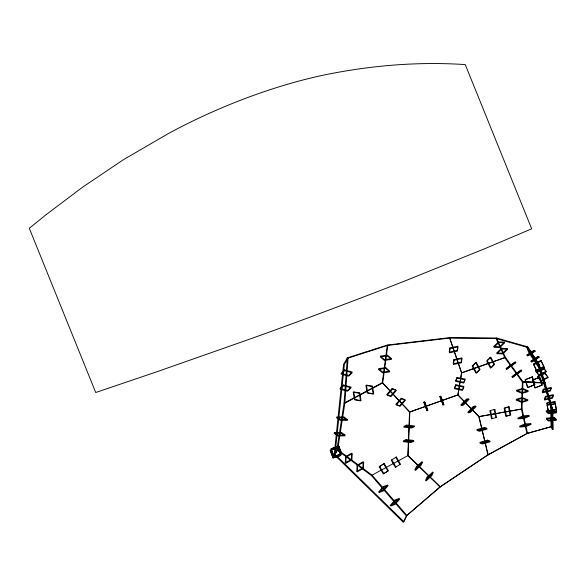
<?xml version="1.0" encoding="UTF-8"?>
<svg xmlns="http://www.w3.org/2000/svg" width="586" height="586" viewBox="0 0 586 586"><rect width="100%" height="100%" fill="white"/><g stroke="black" fill="none" stroke-linecap="round" stroke-linejoin="round"><path stroke-width="0.88" d="M406.852 515.387L440.233 486.717L487.918 454.817L526.895 433.442L521.394 409.101L522.368 382.006L504.861 357.731L495.998 338.466L449.587 338.085L387.778 345.388L348.077 358.105L344.37 364.463L335.046 454.326L403.893 521.73L406.889 515.431L372.029 475.136L337.69 449.616L344.861 403.19L348.084 358.061M496.525 338.012L449.66 337.624L461.673 372.725L457.966 394.825L479.048 416.58L488.175 454.875L527.532 433.362L522.016 408.955L522.998 381.713L505.396 357.314L496.518 338.005L527.429 346.787L539.435 365.122L545.083 382.812L552.81 410.185L553.199 429.663L551.88 426.593L551.485 404.406M440.057 487.054L406.376 515.973L403.315 522.287L334.188 454.604L336.855 449.858L344.07 403.168L347.3 357.856L387.346 345.044L382.262 382.695L409.555 412.002L407.79 455.718L440.057 487.054L488.16 454.817M440.247 486.732L408.09 455.512L409.856 412.046L382.709 382.9L387.778 345.388M487.918 454.817L478.828 416.661L457.849 395.008L461.541 373.004L449.579 338.049M347.293 357.9L343.55 364.36L334.188 454.604L336.855 449.858L371.385 475.524L406.376 515.973M371.385 475.524L408.09 455.512M344.07 403.168L382.262 382.695M344.861 403.19L382.709 382.9M533.619 364.067L541.127 360.58M533.685 364.778L541.193 361.21L544.694 368.762L537.179 372.249L533.678 364.697M544.628 367.971L537.12 371.539L533.612 363.987L541.127 360.5L544.628 368.052M537.179 372.169L544.694 368.682M409.555 412.002L457.966 394.825M409.856 412.046L457.849 395.008M461.673 372.725L505.396 357.314M461.541 373.004L504.861 357.731M526.895 433.442L551.06 426.681L550.672 404.582L538.681 365.496L526.697 347.205L496.005 338.481M527.539 433.362L551.88 426.549M479.048 416.58L522.016 408.955M478.828 416.661L521.394 409.101M546.826 403.241L555.001 401.901M555.44 403.82L547.265 405.168L548.525 413.057L556.7 411.716L555.389 403.608L547.214 404.948L548.474 412.844L556.649 411.504M548.035 410.925L556.217 409.585M387.346 345.059L449.667 337.661M522.368 382.006L544.299 383.09M395.784 457.322L399.938 464.486M391.785 459.885L395.938 467.057M551.06 426.637L552.371 429.685L551.983 410.325L550.672 404.582M552.81 410.185L539.633 367.261L539.435 365.129M551.983 410.317L538.871 367.612L538.681 365.496M494.196 409.526L495.829 417.642M490.555 410.537L492.189 418.653M538.834 365.415L538.761 367.671L528.499 352.105L526.88 347.124L538.834 365.415M539.596 365.049L539.523 367.319L529.195 351.659L527.561 346.641L539.596 365.049M345.608 456.684L345.249 462.933L351.322 459.431L351.688 453.19L345.608 456.684M346.172 457.102L345.813 463.35L351.886 459.849L352.252 453.608L346.172 457.102M357.086 465.218L356.728 471.459L362.8 467.965L363.166 461.717L357.086 465.218M357.65 465.636L357.292 471.877L363.364 468.382L363.73 462.134L357.65 465.636M449.894 347.908L449.191 352.142L457.102 350.45L457.805 346.209L449.894 347.908M450.129 348.597L449.433 352.838L457.344 351.146L458.04 346.905L450.129 348.597M453.886 359.577L453.19 363.818L461.101 362.119L461.797 357.878L453.886 359.577M454.128 360.265L453.425 364.507L461.336 362.815L462.039 358.573L454.128 360.265M543.266 389.221L542.24 392.071L550.151 390.291L551.177 387.441L543.266 389.221M543.493 389.976L542.468 392.825L550.371 391.045L551.404 388.196L543.493 389.976M545.398 396.4L544.372 399.249L552.283 397.469L553.309 394.62L545.398 396.4M545.625 397.154L544.592 400.004L552.503 398.224L553.536 395.374L545.625 397.154M457.051 377.399L455.74 380.614L463.826 382.284L465.138 379.069L457.051 377.399M456.919 378.138L455.615 381.361L463.702 383.032L465.006 379.816L456.919 378.138M455.813 384.746L454.502 387.969L462.588 389.639L463.9 386.423L455.813 384.746M455.688 385.493L454.377 388.708L462.464 390.386L463.775 387.163L455.688 385.493M416.382 466.668L414.771 469.899L420.374 464.837L421.993 461.607L416.382 466.668M416.968 467.24L415.357 470.47L420.968 465.409L422.579 462.178L416.968 467.24M427.121 477.092L425.502 480.322L431.113 475.261L432.724 472.03L427.121 477.092M427.707 477.663L426.088 480.894L431.699 475.832L433.318 472.602L427.707 477.663M337.69 449.616L335.046 454.326L337.69 449.616M392.107 388.489L386.723 394.59L390.503 396.048L395.887 389.946L392.107 388.489M392.613 389.031L387.229 395.132L391.008 396.59L396.392 390.488L392.613 389.031M401.183 398.231L395.799 404.333L399.579 405.79L404.963 399.689L401.183 398.231M401.688 398.773L396.304 404.875L400.084 406.332L405.461 400.231L401.688 398.773M383.303 486.614L378.571 491.969L382.856 490.336L387.588 484.981L383.303 486.614M383.83 487.222L379.098 492.577L383.383 490.943L388.115 485.589L383.83 487.222M394.935 500.063L390.21 505.418L394.488 503.784L399.22 498.43L394.935 500.063M395.462 500.671L390.737 506.026L395.015 504.392L399.747 499.038L395.462 500.671M466.295 399.213L460.721 405.021L462.969 404.501L468.544 398.692L466.295 399.213M466.866 399.798L461.292 405.607L463.533 405.087L469.115 399.278L466.866 399.798M473.305 406.45L467.731 412.258L469.979 411.738L475.554 405.922L473.305 406.45M473.876 407.036L468.302 412.844L470.543 412.324L476.125 406.516L473.876 407.036M475.627 362.529L472.148 366.06L475.949 373.201L479.429 369.663L475.627 362.529M476.279 362.295L472.799 365.832L476.601 372.974L480.081 369.436L476.279 362.295M490.138 357.416L486.658 360.947L490.46 368.089L493.939 364.551L490.138 357.416M490.782 357.182L487.303 360.72L491.112 367.862L494.584 364.324L490.782 357.182M344.663 369.927L341.14 373.333L348.619 375.443L352.142 372.029L344.663 369.927M344.612 370.652L341.089 374.058L348.567 376.168L352.091 372.762L344.612 370.652M343.586 384.987L340.063 388.401L347.542 390.503L351.073 387.097L343.586 384.987M343.535 385.72L340.012 389.126L347.491 391.236L351.021 387.822L343.535 385.72M498.51 341.872L493.668 346.568L499.609 346.78L504.458 342.092L498.51 341.872M498.825 342.561L493.976 347.249L499.924 347.461L504.766 342.773L498.825 342.561M501.47 348.304L496.62 352.992L502.561 353.204L507.41 348.516L501.47 348.304M501.784 348.985L496.935 353.673L502.876 353.885L507.725 349.197L501.784 348.985M509.996 365.466L506.04 368.733L515.438 361.87L509.996 365.466M510.479 366.14L506.524 369.4L515.922 362.536L510.479 366.14M515.841 373.582L511.893 376.842L521.284 369.978L515.841 373.582M516.332 374.249L512.376 377.516L521.774 370.652L516.332 374.249M46.206 214.601L29.3 228.284L95.73 392.51L157.334 371.605L252.354 338.203A237.403 9.354 -20.3 0 0 406.538 280.313L485.655 248.332L531.685 228.818L465.255 64.592C417.789 61.435 370.081 65.507 323.538 75.118A237.403 88.596 -23.9 0 0 169.354 133.007L123.478 159.656L82.707 187.11L46.206 214.601M533.56 350.582L526.755 355.138L528.103 354.926L534.915 350.369L533.56 350.582M534.014 351.27L527.21 355.834L528.557 355.621L535.37 351.065L534.014 351.27M537.56 356.684L530.755 361.247L532.103 361.035L538.915 356.478L537.56 356.684M538.014 357.379L531.202 361.936L532.557 361.723L539.369 357.167L538.014 357.379M383.705 463.892L379.149 466.764L383.31 473.928L387.859 471.056L383.705 463.892M384.262 463.585L379.706 466.456L383.859 473.627L388.415 470.756L384.262 463.585M396.341 457.014L391.228 460.186L395.382 467.357L400.494 464.185L396.341 457.014M542.907 367.026L535.538 370.542L538.761 374.732L546.13 371.216L542.907 367.026M543.105 367.649L535.736 371.165L538.959 375.355L546.335 371.839L543.105 367.649M544.79 372.908L537.413 376.417L540.644 380.614L548.013 377.098L544.79 372.908M544.987 373.531L537.618 377.04L540.841 381.237L548.21 377.721L544.987 373.531M406.655 425.114L403.827 426.374L411.614 427.179L414.441 425.919L406.655 425.114M406.625 425.927L403.798 427.194L411.577 428L414.405 426.733L406.625 425.927M406.069 439.639L403.241 440.906L411.02 441.712L413.848 440.445L406.069 439.639M406.032 440.46L403.205 441.719L410.991 442.525L413.819 441.265L406.032 440.46M522.902 415.848L517.76 418.104L524.001 417.664L529.143 415.408L522.902 415.848M523.078 416.639L517.936 418.895L524.184 418.463L529.326 416.207L523.078 416.639M524.734 423.971L519.592 426.227L525.84 425.788L530.982 423.532L524.734 423.971M524.917 424.769L519.775 427.026L526.016 426.586L531.158 424.33L524.917 424.769M532.147 376.915L525.071 379.721L527.539 387.514L534.615 384.709L532.147 376.915M532.506 376.93L525.422 379.735L527.891 387.529L534.967 384.731L532.506 376.93M539.486 377.281L532.41 380.08L534.872 387.881L541.955 385.075L539.486 377.281M539.838 377.296L532.762 380.102L535.223 387.895L542.306 385.09L539.838 377.296M338.906 446.122L331.171 448.649L333.969 456.326L341.704 453.791L338.906 446.122M338.796 446.305L331.068 448.832L333.866 456.509L341.601 453.974L338.796 446.305M338.019 447.697L330.292 450.224L333.09 457.9L340.818 455.366L338.019 447.697M337.917 447.88L330.182 450.414L332.987 458.084L340.715 455.549L337.917 447.88M522.514 388.452L516.515 390.291L522.229 392.605L528.228 390.767L522.514 388.452M522.492 389.229L516.486 391.067L522.199 393.374L528.198 391.536L522.492 389.229M522.192 397.506L516.193 399.344L521.899 401.659L527.898 399.82L522.192 397.506M522.163 398.282L516.163 400.121L521.87 402.435L527.869 400.597L522.163 398.282M484.476 427.399L476.799 429.633L479.282 430.512L486.959 428.278L484.476 427.399M484.659 428.19L476.982 430.424L479.465 431.311L487.142 429.069L484.659 428.19M487.508 440.13L479.831 442.364L482.315 443.243L489.991 441.009L487.508 440.13M487.698 440.921L480.022 443.163L482.505 444.042L490.182 441.8L487.698 440.921M494.877 409.402L489.867 410.654L491.508 418.778L496.518 417.518L494.877 409.402M508.45 406.992L504.121 408.127L505.762 416.243L510.084 415.115L508.45 406.992M509.139 406.874L504.81 408.002L506.451 416.119L510.772 414.991L509.139 406.874M554.949 401.688L546.775 403.029L548.086 411.138L556.26 409.797L554.949 401.688M387.471 355.167L380.314 356.098L384.372 359.577L391.529 358.654L387.471 355.167M387.368 355.914L380.211 356.837L384.27 360.324L391.426 359.401L387.368 355.914M385.778 367.693L378.622 368.616L382.68 372.103L389.837 371.18L385.778 367.693M385.676 368.44L378.519 369.363L382.577 372.85L389.734 371.927L385.676 368.44M554.158 410.119L546.145 410.793L548.247 412.815L556.26 412.141L554.158 410.119M554.173 410.918L546.159 411.592L548.262 413.613L556.275 412.94L554.173 410.918M554.29 417.496L546.277 418.17L548.379 420.184L556.392 419.517L554.29 417.496M554.305 418.294L546.291 418.968L548.393 420.99L556.407 420.316L554.305 418.294M344.041 417.078L336.657 416.998L340.217 419.525L347.601 419.613L344.041 417.078M343.916 417.869L336.532 417.781L340.092 420.316L347.476 420.396L343.916 417.869M341.638 432.6L334.254 432.519L337.822 435.046L345.198 435.127L341.638 432.6M341.521 433.391L334.137 433.303L337.697 435.838L345.081 435.918L341.521 433.391M545.083 382.812L522.998 381.713L545.083 382.812M372.447 386.159L366.433 385.068L367.73 392.723L373.743 393.814L372.447 386.159M371.89 386.46L365.876 385.361L367.173 393.016L373.187 394.114L371.89 386.46M359.775 392.957L353.761 391.858L355.057 399.513L361.071 400.612L359.775 392.957M359.218 393.25L353.204 392.159L354.501 399.813L360.515 400.912L359.218 393.25M441.229 397.176L440.533 396.055L443.924 404.904L441.229 397.176M440.445 397.455L439.756 396.334L443.141 405.182L440.445 397.455M425.158 402.882L424.469 401.754L427.861 410.61L425.158 402.882M424.381 403.161L423.685 402.033L427.077 410.889L424.381 403.161"/></g></svg>
